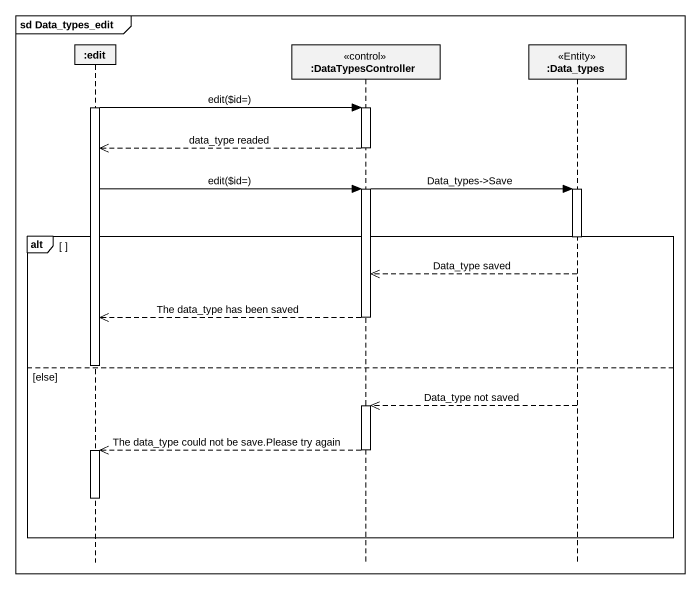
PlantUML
@startuml
mainframe sd Data_types_edit
hide footbox
participant ":edit" as edit
participant ":DataTypesController" as DataTypesController <<control>>
participant ":Data_types" as Data_types <<Entity>>

activate edit
edit -> DataTypesController : edit(~$id=)
activate DataTypesController
DataTypesController -->> edit : data_type readed
deactivate DataTypesController
DataTypesController -> Data_types : Data_types->Save
edit -> DataTypesController : edit(~$id=)
activate Data_types
activate DataTypesController
alt
  deactivate Data_types
  Data_types -->> DataTypesController : Data_type saved
  DataTypesController -->> edit : The data_type has been saved
  deactivate DataTypesController
  deactivate edit
else else
  Data_types -->> DataTypesController : Data_type not saved
  activate DataTypesController
  DataTypesController -->> edit : The data_type could not be save.Please try again
  deactivate DataTypesController
  activate edit
  deactivate edit
end
@enduml
